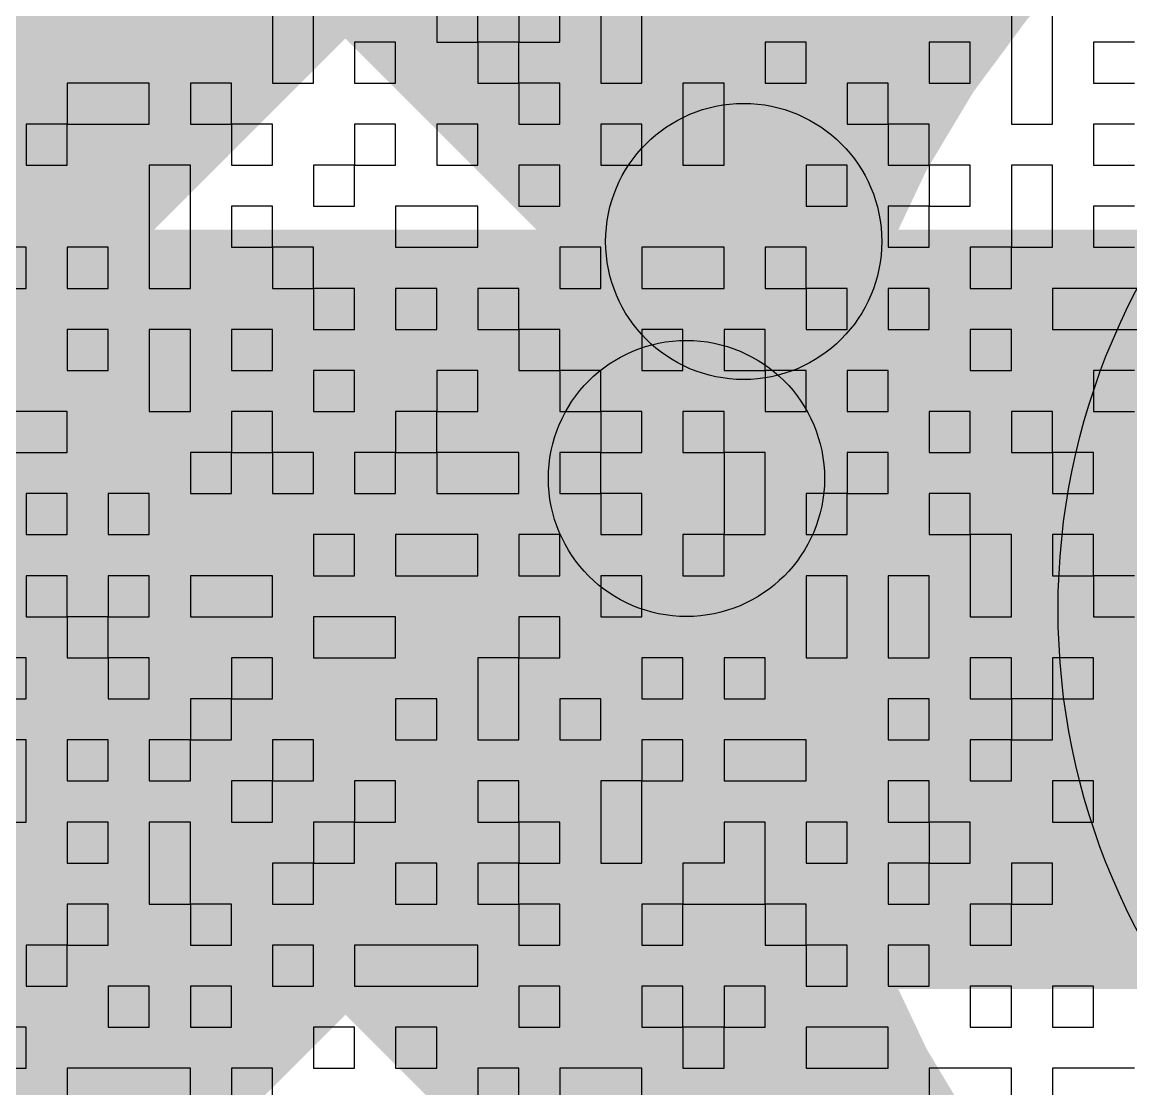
# Model space of a CAD drawing. Header units: millimetres. Extents: x -0.24 to 2.5, y 0 to 2.55.
# Drawn here: x 1.00099 to 1.03311, y 0.38311 to 0.41401 of the extents above; entities that cross this region are included whole.
import ezdxf

# ---------------------------------------------------------------- set-up
doc = ezdxf.new("R2010")
doc.units = ezdxf.units.MM
doc.header["$MEASUREMENT"] = 0
for name, color, linetype in [('BottomLayer', 5, 'Continuous'), ('TopLayer', 1, 'Continuous'), ('TopOverlay', 2, 'Continuous')]:
    doc.layers.add(name, color=color, linetype=linetype)

msp = doc.modelspace()

# ---------------------------------------------------------------- hatches: boundary and pattern name
at = {"layer": 'BottomLayer'}
for points in [[(0.829172, 0.594723), (0.834828, 0.60038), (1.024719, 0.410489), (1.019062, 0.404832)], [(0.829172, 0.566439), (0.834828, 0.572095), (1.159828, 0.247095), (1.154172, 0.241439)], [(0.834828, 0.238018), (0.829172, 0.243675), (1.132325, 0.546828), (1.137982, 0.541172)], [(0.834828, 0.209733), (0.829172, 0.21539), (1.017405, 0.403624), (1.023062, 0.397967)]]:
    msp.add_hatch(color=5, dxfattribs=at).paths.add_polyline_path(points)
h = msp.add_hatch(color=5, dxfattribs=at)
edge = h.paths.add_edge_path()
edge.add_arc((1.051, 0.397), 0.02, 0, 360)
h = msp.add_hatch(color=5, dxfattribs=at)
edge = h.paths.add_edge_path()
edge.add_arc((1.021891, 0.407661), 0.004, 0, 360)
h = msp.add_hatch(color=5, dxfattribs=at)
edge = h.paths.add_edge_path()
edge.add_arc((1.020233, 0.400795), 0.004, 0, 360)
at = {"layer": 'TopLayer'}
msp.add_hatch(color=1, dxfattribs=at).paths.add_polyline_path([(0.952, 0.386), (0.952, 0.408), (1.051, 0.408), (1.051, 0.386)])

# ---------------------------------------------------------------- linework, layer by layer
at = {"layer": 'BottomLayer', "const_width": 0.008}
msp.add_lwpolyline([(1.051, 0.366, -1), (1.051, 0.428)], format="xyb", dxfattribs=at)
at = {"layer": 'BottomLayer'}
for centre, radius in [((1.051, 0.397), 0.02), ((1.021891, 0.407661), 0.004), ((1.020233, 0.400795), 0.004)]:
    msp.add_circle(centre, radius, dxfattribs=at)
at = {"layer": 'TopOverlay'}
for p, q in [((1.008239, 0.414628), (1.008239, 0.413438)), ((1.009429, 0.413438), (1.009429, 0.414628)), ((1.012996, 0.414628), (1.012996, 0.413438)), ((1.014186, 0.413438), (1.014186, 0.414628)), ((1.015375, 0.414628), (1.015375, 0.413438)), ((1.016564, 0.413438), (1.016564, 0.414628)), ((1.017753, 0.414628), (1.017753, 0.413438)), ((1.018943, 0.413438), (1.018943, 0.414628)), ((1.029646, 0.414628), (1.029646, 0.413438)), ((1.030835, 0.413438), (1.030835, 0.414628)), ((1.008239, 0.413438), (1.008239, 0.412249)), ((1.009429, 0.412249), (1.009429, 0.413438)), ((1.011807, 0.413438), (1.010618, 0.413438)), ((1.010618, 0.413438), (1.010618, 0.412249)), ((1.011807, 0.412249), (1.011807, 0.413438)), ((1.012996, 0.413438), (1.014186, 0.413438)), ((1.014186, 0.413438), (1.014186, 0.412249)), ((1.015375, 0.413438), (1.014186, 0.413438)), ((1.015375, 0.413438), (1.016564, 0.413438)), ((1.015375, 0.412249), (1.015375, 0.413438)), ((1.017753, 0.413438), (1.017753, 0.412249)), ((1.018943, 0.412249), (1.018943, 0.413438)), ((1.0237, 0.413438), (1.02251, 0.413438)), ((1.02251, 0.413438), (1.02251, 0.412249)), ((1.0237, 0.412249), (1.0237, 0.413438)), ((1.028457, 0.413438), (1.027267, 0.413438)), ((1.027267, 0.413438), (1.027267, 0.412249)), ((1.028457, 0.412249), (1.028457, 0.413438)), ((1.029646, 0.413438), (1.029646, 0.412249)), ((1.030835, 0.412249), (1.030835, 0.413438)), ((1.033214, 0.413438), (1.032024, 0.413438)), ((1.032024, 0.413438), (1.032024, 0.412249)), ((1.004671, 0.412249), (1.002293, 0.412249)), ((1.002293, 0.412249), (1.002293, 0.41106)), ((1.004671, 0.41106), (1.004671, 0.412249)), ((1.00705, 0.412249), (1.005861, 0.412249)), ((1.005861, 0.412249), (1.005861, 0.41106)), ((1.00705, 0.41106), (1.00705, 0.412249)), ((1.008239, 0.412249), (1.009429, 0.412249)), ((1.010618, 0.412249), (1.011807, 0.412249)), ((1.014186, 0.412249), (1.015375, 0.412249)), ((1.015375, 0.412249), (1.015375, 0.41106)), ((1.016564, 0.412249), (1.015375, 0.412249)), ((1.016564, 0.41106), (1.016564, 0.412249)), ((1.017753, 0.412249), (1.018943, 0.412249)), ((1.021321, 0.412249), (1.020132, 0.412249)), ((1.020132, 0.412249), (1.020132, 0.41106)), ((1.021321, 0.41106), (1.021321, 0.412249)), ((1.02251, 0.412249), (1.0237, 0.412249)), ((1.026078, 0.412249), (1.024889, 0.412249)), ((1.024889, 0.412249), (1.024889, 0.41106)), ((1.026078, 0.41106), (1.026078, 0.412249)), ((1.027267, 0.412249), (1.028457, 0.412249)), ((1.029646, 0.412249), (1.029646, 0.41106)), ((1.030835, 0.41106), (1.030835, 0.412249)), ((1.032024, 0.412249), (1.033214, 0.412249)), ((1.002293, 0.41106), (1.001104, 0.41106)), ((1.001104, 0.41106), (1.001104, 0.409871)), ((1.002293, 0.41106), (1.004671, 0.41106)), ((1.002293, 0.409871), (1.002293, 0.41106)), ((1.005861, 0.41106), (1.00705, 0.41106)), ((1.00705, 0.41106), (1.00705, 0.409871)), ((1.008239, 0.41106), (1.00705, 0.41106)), ((1.008239, 0.409871), (1.008239, 0.41106)), ((1.011807, 0.41106), (1.010618, 0.41106)), ((1.010618, 0.41106), (1.010618, 0.409871)), ((1.011807, 0.409871), (1.011807, 0.41106)), ((1.014186, 0.41106), (1.012996, 0.41106)), ((1.012996, 0.41106), (1.012996, 0.409871)), ((1.014186, 0.409871), (1.014186, 0.41106)), ((1.015375, 0.41106), (1.016564, 0.41106)), ((1.018943, 0.41106), (1.017753, 0.41106)), ((1.017753, 0.41106), (1.017753, 0.409871)), ((1.018943, 0.409871), (1.018943, 0.41106)), ((1.020132, 0.41106), (1.020132, 0.409871)), ((1.021321, 0.409871), (1.021321, 0.41106)), ((1.024889, 0.41106), (1.026078, 0.41106)), ((1.026078, 0.41106), (1.026078, 0.409871)), ((1.027267, 0.41106), (1.026078, 0.41106)), ((1.027267, 0.409871), (1.027267, 0.41106)), ((1.029646, 0.41106), (1.030835, 0.41106)), ((1.033214, 0.41106), (1.032024, 0.41106)), ((1.032024, 0.41106), (1.032024, 0.409871)), ((1.001104, 0.409871), (1.002293, 0.409871)), ((1.005861, 0.409871), (1.004671, 0.409871)), ((1.004671, 0.409871), (1.004671, 0.408681)), ((1.005861, 0.408681), (1.005861, 0.409871)), ((1.00705, 0.409871), (1.008239, 0.409871)), ((1.010618, 0.409871), (1.009429, 0.409871)), ((1.009429, 0.409871), (1.009429, 0.408681)), ((1.010618, 0.409871), (1.011807, 0.409871)), ((1.010618, 0.408681), (1.010618, 0.409871)), ((1.012996, 0.409871), (1.014186, 0.409871)), ((1.016564, 0.409871), (1.015375, 0.409871)), ((1.015375, 0.409871), (1.015375, 0.408681)), ((1.016564, 0.408681), (1.016564, 0.409871)), ((1.017753, 0.409871), (1.018943, 0.409871)), ((1.020132, 0.409871), (1.021321, 0.409871)), ((1.024889, 0.409871), (1.0237, 0.409871)), ((1.0237, 0.409871), (1.0237, 0.408681)), ((1.024889, 0.408681), (1.024889, 0.409871)), ((1.026078, 0.409871), (1.027267, 0.409871)), ((1.027267, 0.409871), (1.027267, 0.408681)), ((1.028457, 0.409871), (1.027267, 0.409871)), ((1.028457, 0.408681), (1.028457, 0.409871)), ((1.030835, 0.409871), (1.029646, 0.409871)), ((1.029646, 0.409871), (1.029646, 0.408681)), ((1.030835, 0.408681), (1.030835, 0.409871)), ((1.032024, 0.409871), (1.033214, 0.409871)), ((1.004671, 0.408681), (1.004671, 0.407492)), ((1.005861, 0.407492), (1.005861, 0.408681)), ((1.008239, 0.408681), (1.00705, 0.408681)), ((1.00705, 0.408681), (1.00705, 0.407492)), ((1.008239, 0.407492), (1.008239, 0.408681)), ((1.009429, 0.408681), (1.010618, 0.408681)), ((1.014186, 0.408681), (1.011807, 0.408681)), ((1.011807, 0.408681), (1.011807, 0.407492)), ((1.014186, 0.407492), (1.014186, 0.408681)), ((1.015375, 0.408681), (1.016564, 0.408681)), ((1.0237, 0.408681), (1.024889, 0.408681)), ((1.027267, 0.408681), (1.026078, 0.408681)), ((1.026078, 0.408681), (1.026078, 0.407492)), ((1.027267, 0.408681), (1.028457, 0.408681)), ((1.027267, 0.407492), (1.027267, 0.408681)), ((1.029646, 0.408681), (1.029646, 0.407492)), ((1.030835, 0.407492), (1.030835, 0.408681)), ((1.033214, 0.408681), (1.032024, 0.408681)), ((1.032024, 0.408681), (1.032024, 0.407492)), ((1.001104, 0.407492), (0.999915, 0.407492)), ((1.001104, 0.406303), (1.001104, 0.407492)), ((1.003482, 0.407492), (1.002293, 0.407492)), ((1.002293, 0.407492), (1.002293, 0.406303)), ((1.003482, 0.406303), (1.003482, 0.407492)), ((1.004671, 0.407492), (1.004671, 0.406303)), ((1.005861, 0.406303), (1.005861, 0.407492)), ((1.00705, 0.407492), (1.008239, 0.407492)), ((1.008239, 0.407492), (1.008239, 0.406303)), ((1.009429, 0.407492), (1.008239, 0.407492)), ((1.009429, 0.406303), (1.009429, 0.407492)), ((1.011807, 0.407492), (1.014186, 0.407492)), ((1.017753, 0.407492), (1.016564, 0.407492)), ((1.016564, 0.407492), (1.016564, 0.406303)), ((1.017753, 0.406303), (1.017753, 0.407492)), ((1.021321, 0.407492), (1.018943, 0.407492)), ((1.018943, 0.407492), (1.018943, 0.406303)), ((1.021321, 0.406303), (1.021321, 0.407492)), ((1.0237, 0.407492), (1.02251, 0.407492)), ((1.02251, 0.407492), (1.02251, 0.406303)), ((1.0237, 0.406303), (1.0237, 0.407492)), ((1.026078, 0.407492), (1.027267, 0.407492)), ((1.029646, 0.407492), (1.028457, 0.407492)), ((1.028457, 0.407492), (1.028457, 0.406303)), ((1.029646, 0.407492), (1.030835, 0.407492)), ((1.029646, 0.406303), (1.029646, 0.407492)), ((1.032024, 0.407492), (1.033214, 0.407492)), ((0.999915, 0.406303), (1.001104, 0.406303)), ((1.002293, 0.406303), (1.003482, 0.406303)), ((1.004671, 0.406303), (1.005861, 0.406303)), ((1.008239, 0.406303), (1.009429, 0.406303)), ((1.009429, 0.406303), (1.009429, 0.405114)), ((1.010618, 0.406303), (1.009429, 0.406303)), ((1.010618, 0.405114), (1.010618, 0.406303)), ((1.012996, 0.406303), (1.011807, 0.406303)), ((1.011807, 0.406303), (1.011807, 0.405114)), ((1.012996, 0.405114), (1.012996, 0.406303)), ((1.015375, 0.406303), (1.014186, 0.406303)), ((1.014186, 0.406303), (1.014186, 0.405114)), ((1.015375, 0.405114), (1.015375, 0.406303)), ((1.016564, 0.406303), (1.017753, 0.406303)), ((1.018943, 0.406303), (1.021321, 0.406303)), ((1.02251, 0.406303), (1.0237, 0.406303)), ((1.0237, 0.406303), (1.0237, 0.405114)), ((1.024889, 0.406303), (1.0237, 0.406303)), ((1.024889, 0.405114), (1.024889, 0.406303)), ((1.027267, 0.406303), (1.026078, 0.406303)), ((1.026078, 0.406303), (1.026078, 0.405114)), ((1.027267, 0.405114), (1.027267, 0.406303)), ((1.028457, 0.406303), (1.029646, 0.406303)), ((1.034403, 0.406303), (1.030835, 0.406303)), ((1.030835, 0.406303), (1.030835, 0.405114)), ((1.003482, 0.405114), (1.002293, 0.405114)), ((1.002293, 0.405114), (1.002293, 0.403924)), ((1.003482, 0.403924), (1.003482, 0.405114)), ((1.005861, 0.405114), (1.004671, 0.405114)), ((1.004671, 0.405114), (1.004671, 0.403924)), ((1.005861, 0.403924), (1.005861, 0.405114)), ((1.008239, 0.405114), (1.00705, 0.405114)), ((1.00705, 0.405114), (1.00705, 0.403924)), ((1.008239, 0.403924), (1.008239, 0.405114)), ((1.009429, 0.405114), (1.010618, 0.405114)), ((1.011807, 0.405114), (1.012996, 0.405114)), ((1.014186, 0.405114), (1.015375, 0.405114)), ((1.015375, 0.405114), (1.015375, 0.403924)), ((1.016564, 0.405114), (1.015375, 0.405114)), ((1.016564, 0.403924), (1.016564, 0.405114)), ((1.020132, 0.405114), (1.018943, 0.405114)), ((1.018943, 0.405114), (1.018943, 0.403924)), ((1.020132, 0.403924), (1.020132, 0.405114)), ((1.02251, 0.405114), (1.021321, 0.405114)), ((1.021321, 0.405114), (1.021321, 0.403924)), ((1.02251, 0.403924), (1.02251, 0.405114)), ((1.0237, 0.405114), (1.024889, 0.405114)), ((1.026078, 0.405114), (1.027267, 0.405114)), ((1.029646, 0.405114), (1.028457, 0.405114)), ((1.028457, 0.405114), (1.028457, 0.403924)), ((1.029646, 0.403924), (1.029646, 0.405114)), ((1.030835, 0.405114), (1.034403, 0.405114)), ((1.002293, 0.403924), (1.003482, 0.403924)), ((1.004671, 0.403924), (1.004671, 0.402735)), ((1.005861, 0.402735), (1.005861, 0.403924)), ((1.00705, 0.403924), (1.008239, 0.403924)), ((1.010618, 0.403924), (1.009429, 0.403924)), ((1.009429, 0.403924), (1.009429, 0.402735)), ((1.010618, 0.402735), (1.010618, 0.403924)), ((1.014186, 0.403924), (1.012996, 0.403924)), ((1.012996, 0.403924), (1.012996, 0.402735)), ((1.014186, 0.402735), (1.014186, 0.403924)), ((1.015375, 0.403924), (1.016564, 0.403924)), ((1.016564, 0.403924), (1.016564, 0.402735)), ((1.017753, 0.403924), (1.016564, 0.403924)), ((1.017753, 0.402735), (1.017753, 0.403924)), ((1.018943, 0.403924), (1.020132, 0.403924)), ((1.021321, 0.403924), (1.02251, 0.403924)), ((1.02251, 0.403924), (1.02251, 0.402735)), ((1.0237, 0.403924), (1.02251, 0.403924)), ((1.0237, 0.402735), (1.0237, 0.403924)), ((1.026078, 0.403924), (1.024889, 0.403924)), ((1.024889, 0.403924), (1.024889, 0.402735)), ((1.026078, 0.402735), (1.026078, 0.403924)), ((1.028457, 0.403924), (1.029646, 0.403924)), ((1.033214, 0.403924), (1.032024, 0.403924)), ((1.032024, 0.403924), (1.032024, 0.402735)), ((1.002293, 0.402735), (0.999915, 0.402735)), ((1.002293, 0.401546), (1.002293, 0.402735)), ((1.004671, 0.402735), (1.005861, 0.402735)), ((1.008239, 0.402735), (1.00705, 0.402735)), ((1.00705, 0.402735), (1.00705, 0.401546)), ((1.008239, 0.401546), (1.008239, 0.402735)), ((1.009429, 0.402735), (1.010618, 0.402735)), ((1.012996, 0.402735), (1.011807, 0.402735)), ((1.011807, 0.402735), (1.011807, 0.401546)), ((1.012996, 0.402735), (1.014186, 0.402735)), ((1.012996, 0.401546), (1.012996, 0.402735)), ((1.016564, 0.402735), (1.017753, 0.402735)), ((1.017753, 0.402735), (1.017753, 0.401546)), ((1.018943, 0.402735), (1.017753, 0.402735)), ((1.018943, 0.401546), (1.018943, 0.402735)), ((1.021321, 0.402735), (1.020132, 0.402735)), ((1.020132, 0.402735), (1.020132, 0.401546)), ((1.021321, 0.401546), (1.021321, 0.402735)), ((1.02251, 0.402735), (1.0237, 0.402735)), ((1.024889, 0.402735), (1.026078, 0.402735)), ((1.028457, 0.402735), (1.027267, 0.402735)), ((1.027267, 0.402735), (1.027267, 0.401546)), ((1.028457, 0.401546), (1.028457, 0.402735)), ((1.030835, 0.402735), (1.029646, 0.402735)), ((1.029646, 0.402735), (1.029646, 0.401546)), ((1.030835, 0.401546), (1.030835, 0.402735)), ((1.032024, 0.402735), (1.033214, 0.402735)), ((0.999915, 0.401546), (1.002293, 0.401546)), ((1.00705, 0.401546), (1.005861, 0.401546)), ((1.005861, 0.401546), (1.005861, 0.400357)), ((1.00705, 0.401546), (1.008239, 0.401546)), ((1.00705, 0.400357), (1.00705, 0.401546)), ((1.008239, 0.401546), (1.008239, 0.400357)), ((1.009429, 0.401546), (1.008239, 0.401546)), ((1.009429, 0.400357), (1.009429, 0.401546)), ((1.011807, 0.401546), (1.010618, 0.401546)), ((1.010618, 0.401546), (1.010618, 0.400357)), ((1.011807, 0.401546), (1.012996, 0.401546)), ((1.011807, 0.400357), (1.011807, 0.401546)), ((1.012996, 0.401546), (1.012996, 0.400357)), ((1.015375, 0.401546), (1.012996, 0.401546)), ((1.015375, 0.400357), (1.015375, 0.401546)), ((1.017753, 0.401546), (1.016564, 0.401546)), ((1.016564, 0.401546), (1.016564, 0.400357)), ((1.017753, 0.401546), (1.018943, 0.401546)), ((1.017753, 0.400357), (1.017753, 0.401546)), ((1.020132, 0.401546), (1.021321, 0.401546)), ((1.021321, 0.401546), (1.021321, 0.400357)), ((1.02251, 0.401546), (1.021321, 0.401546)), ((1.02251, 0.400357), (1.02251, 0.401546)), ((1.026078, 0.401546), (1.024889, 0.401546)), ((1.024889, 0.401546), (1.024889, 0.400357)), ((1.026078, 0.400357), (1.026078, 0.401546)), ((1.027267, 0.401546), (1.028457, 0.401546)), ((1.029646, 0.401546), (1.030835, 0.401546)), ((1.030835, 0.401546), (1.030835, 0.400357)), ((1.032024, 0.401546), (1.030835, 0.401546)), ((1.032024, 0.400357), (1.032024, 0.401546)), ((1.002293, 0.400357), (1.001104, 0.400357)), ((1.001104, 0.400357), (1.001104, 0.399167)), ((1.002293, 0.399167), (1.002293, 0.400357)), ((1.004671, 0.400357), (1.003482, 0.400357)), ((1.003482, 0.400357), (1.003482, 0.399167)), ((1.004671, 0.399167), (1.004671, 0.400357)), ((1.005861, 0.400357), (1.00705, 0.400357)), ((1.008239, 0.400357), (1.009429, 0.400357)), ((1.010618, 0.400357), (1.011807, 0.400357)), ((1.012996, 0.400357), (1.015375, 0.400357)), ((1.016564, 0.400357), (1.017753, 0.400357)), ((1.017753, 0.400357), (1.017753, 0.399167)), ((1.018943, 0.400357), (1.017753, 0.400357)), ((1.018943, 0.399167), (1.018943, 0.400357)), ((1.021321, 0.400357), (1.021321, 0.399167)), ((1.02251, 0.399167), (1.02251, 0.400357)), ((1.024889, 0.400357), (1.0237, 0.400357)), ((1.0237, 0.400357), (1.0237, 0.399167)), ((1.024889, 0.400357), (1.026078, 0.400357)), ((1.024889, 0.399167), (1.024889, 0.400357)), ((1.028457, 0.400357), (1.027267, 0.400357)), ((1.027267, 0.400357), (1.027267, 0.399167)), ((1.028457, 0.399167), (1.028457, 0.400357)), ((1.030835, 0.400357), (1.032024, 0.400357)), ((1.001104, 0.399167), (1.002293, 0.399167)), ((1.003482, 0.399167), (1.004671, 0.399167)), ((1.010618, 0.399167), (1.009429, 0.399167)), ((1.009429, 0.399167), (1.009429, 0.397978)), ((1.010618, 0.397978), (1.010618, 0.399167)), ((1.014186, 0.399167), (1.011807, 0.399167)), ((1.011807, 0.399167), (1.011807, 0.397978)), ((1.014186, 0.397978), (1.014186, 0.399167)), ((1.016564, 0.399167), (1.015375, 0.399167)), ((1.015375, 0.399167), (1.015375, 0.397978)), ((1.016564, 0.397978), (1.016564, 0.399167)), ((1.017753, 0.399167), (1.018943, 0.399167)), ((1.021321, 0.399167), (1.020132, 0.399167)), ((1.020132, 0.399167), (1.020132, 0.397978)), ((1.021321, 0.399167), (1.02251, 0.399167)), ((1.021321, 0.397978), (1.021321, 0.399167)), ((1.0237, 0.399167), (1.024889, 0.399167)), ((1.027267, 0.399167), (1.028457, 0.399167)), ((1.028457, 0.399167), (1.028457, 0.397978)), ((1.029646, 0.399167), (1.028457, 0.399167)), ((1.029646, 0.397978), (1.029646, 0.399167)), ((1.032024, 0.399167), (1.030835, 0.399167)), ((1.030835, 0.399167), (1.030835, 0.397978)), ((1.032024, 0.397978), (1.032024, 0.399167)), ((1.002293, 0.397978), (1.001104, 0.397978)), ((1.001104, 0.397978), (1.001104, 0.396789)), ((1.002293, 0.396789), (1.002293, 0.397978)), ((1.004671, 0.397978), (1.003482, 0.397978)), ((1.003482, 0.397978), (1.003482, 0.396789)), ((1.004671, 0.396789), (1.004671, 0.397978)), ((1.008239, 0.397978), (1.005861, 0.397978)), ((1.005861, 0.397978), (1.005861, 0.396789)), ((1.008239, 0.396789), (1.008239, 0.397978)), ((1.009429, 0.397978), (1.010618, 0.397978)), ((1.011807, 0.397978), (1.014186, 0.397978)), ((1.015375, 0.397978), (1.016564, 0.397978)), ((1.018943, 0.397978), (1.017753, 0.397978)), ((1.017753, 0.397978), (1.017753, 0.396789)), ((1.018943, 0.396789), (1.018943, 0.397978)), ((1.020132, 0.397978), (1.021321, 0.397978)), ((1.024889, 0.397978), (1.0237, 0.397978)), ((1.0237, 0.397978), (1.0237, 0.396789)), ((1.024889, 0.396789), (1.024889, 0.397978)), ((1.027267, 0.397978), (1.026078, 0.397978)), ((1.026078, 0.397978), (1.026078, 0.396789)), ((1.027267, 0.396789), (1.027267, 0.397978)), ((1.028457, 0.397978), (1.028457, 0.396789)), ((1.029646, 0.396789), (1.029646, 0.397978)), ((1.030835, 0.397978), (1.032024, 0.397978)), ((1.032024, 0.397978), (1.032024, 0.396789)), ((1.033214, 0.397978), (1.032024, 0.397978)), ((1.001104, 0.396789), (1.002293, 0.396789)), ((1.002293, 0.396789), (1.002293, 0.395599)), ((1.003482, 0.396789), (1.002293, 0.396789)), ((1.003482, 0.396789), (1.004671, 0.396789)), ((1.003482, 0.395599), (1.003482, 0.396789)), ((1.005861, 0.396789), (1.008239, 0.396789)), ((1.011807, 0.396789), (1.009429, 0.396789)), ((1.009429, 0.396789), (1.009429, 0.395599)), ((1.011807, 0.395599), (1.011807, 0.396789)), ((1.016564, 0.396789), (1.015375, 0.396789)), ((1.015375, 0.396789), (1.015375, 0.395599)), ((1.016564, 0.395599), (1.016564, 0.396789)), ((1.017753, 0.396789), (1.018943, 0.396789)), ((1.0237, 0.396789), (1.0237, 0.395599)), ((1.024889, 0.395599), (1.024889, 0.396789)), ((1.026078, 0.396789), (1.026078, 0.395599)), ((1.027267, 0.395599), (1.027267, 0.396789)), ((1.028457, 0.396789), (1.029646, 0.396789)), ((1.032024, 0.396789), (1.033214, 0.396789)), ((1.001104, 0.395599), (0.999915, 0.395599)), ((1.001104, 0.39441), (1.001104, 0.395599)), ((1.002293, 0.395599), (1.003482, 0.395599)), ((1.003482, 0.395599), (1.003482, 0.39441)), ((1.004671, 0.395599), (1.003482, 0.395599)), ((1.004671, 0.39441), (1.004671, 0.395599)), ((1.008239, 0.395599), (1.00705, 0.395599)), ((1.00705, 0.395599), (1.00705, 0.39441)), ((1.008239, 0.39441), (1.008239, 0.395599)), ((1.009429, 0.395599), (1.011807, 0.395599)), ((1.015375, 0.395599), (1.014186, 0.395599)), ((1.014186, 0.395599), (1.014186, 0.39441)), ((1.015375, 0.395599), (1.016564, 0.395599)), ((1.015375, 0.39441), (1.015375, 0.395599)), ((1.020132, 0.395599), (1.018943, 0.395599)), ((1.018943, 0.395599), (1.018943, 0.39441)), ((1.020132, 0.39441), (1.020132, 0.395599)), ((1.02251, 0.395599), (1.021321, 0.395599)), ((1.021321, 0.395599), (1.021321, 0.39441)), ((1.02251, 0.39441), (1.02251, 0.395599)), ((1.0237, 0.395599), (1.024889, 0.395599)), ((1.026078, 0.395599), (1.027267, 0.395599)), ((1.029646, 0.395599), (1.028457, 0.395599)), ((1.028457, 0.395599), (1.028457, 0.39441)), ((1.029646, 0.39441), (1.029646, 0.395599)), ((1.032024, 0.395599), (1.030835, 0.395599)), ((1.030835, 0.395599), (1.030835, 0.39441)), ((1.032024, 0.39441), (1.032024, 0.395599)), ((0.999915, 0.39441), (1.001104, 0.39441)), ((1.003482, 0.39441), (1.004671, 0.39441)), ((1.00705, 0.39441), (1.005861, 0.39441)), ((1.005861, 0.39441), (1.005861, 0.393221)), ((1.00705, 0.39441), (1.008239, 0.39441)), ((1.00705, 0.393221), (1.00705, 0.39441)), ((1.012996, 0.39441), (1.011807, 0.39441)), ((1.011807, 0.39441), (1.011807, 0.393221)), ((1.012996, 0.393221), (1.012996, 0.39441)), ((1.014186, 0.39441), (1.014186, 0.393221)), ((1.015375, 0.393221), (1.015375, 0.39441)), ((1.017753, 0.39441), (1.016564, 0.39441)), ((1.016564, 0.39441), (1.016564, 0.393221)), ((1.017753, 0.393221), (1.017753, 0.39441)), ((1.018943, 0.39441), (1.020132, 0.39441)), ((1.021321, 0.39441), (1.02251, 0.39441)), ((1.027267, 0.39441), (1.026078, 0.39441)), ((1.026078, 0.39441), (1.026078, 0.393221)), ((1.027267, 0.393221), (1.027267, 0.39441)), ((1.028457, 0.39441), (1.029646, 0.39441)), ((1.029646, 0.39441), (1.029646, 0.393221)), ((1.030835, 0.39441), (1.029646, 0.39441)), ((1.030835, 0.39441), (1.032024, 0.39441)), ((1.030835, 0.393221), (1.030835, 0.39441)), ((1.001104, 0.393221), (0.999915, 0.393221)), ((1.001104, 0.392032), (1.001104, 0.393221)), ((1.003482, 0.393221), (1.002293, 0.393221)), ((1.002293, 0.393221), (1.002293, 0.392032)), ((1.003482, 0.392032), (1.003482, 0.393221)), ((1.005861, 0.393221), (1.004671, 0.393221)), ((1.004671, 0.393221), (1.004671, 0.392032)), ((1.005861, 0.393221), (1.00705, 0.393221)), ((1.005861, 0.392032), (1.005861, 0.393221)), ((1.009429, 0.393221), (1.008239, 0.393221)), ((1.008239, 0.393221), (1.008239, 0.392032)), ((1.009429, 0.392032), (1.009429, 0.393221)), ((1.011807, 0.393221), (1.012996, 0.393221)), ((1.014186, 0.393221), (1.015375, 0.393221)), ((1.016564, 0.393221), (1.017753, 0.393221)), ((1.020132, 0.393221), (1.018943, 0.393221)), ((1.018943, 0.393221), (1.018943, 0.392032)), ((1.020132, 0.392032), (1.020132, 0.393221)), ((1.0237, 0.393221), (1.021321, 0.393221)), ((1.021321, 0.393221), (1.021321, 0.392032)), ((1.0237, 0.392032), (1.0237, 0.393221)), ((1.026078, 0.393221), (1.027267, 0.393221)), ((1.029646, 0.393221), (1.028457, 0.393221)), ((1.028457, 0.393221), (1.028457, 0.392032)), ((1.029646, 0.393221), (1.030835, 0.393221)), ((1.029646, 0.392032), (1.029646, 0.393221)), ((1.001104, 0.390842), (1.001104, 0.392032)), ((1.002293, 0.392032), (1.003482, 0.392032)), ((1.004671, 0.392032), (1.005861, 0.392032)), ((1.008239, 0.392032), (1.00705, 0.392032)), ((1.00705, 0.392032), (1.00705, 0.390842)), ((1.008239, 0.392032), (1.009429, 0.392032)), ((1.008239, 0.390842), (1.008239, 0.392032)), ((1.011807, 0.392032), (1.010618, 0.392032)), ((1.010618, 0.392032), (1.010618, 0.390842)), ((1.011807, 0.390842), (1.011807, 0.392032)), ((1.015375, 0.392032), (1.014186, 0.392032)), ((1.014186, 0.392032), (1.014186, 0.390842)), ((1.015375, 0.390842), (1.015375, 0.392032)), ((1.018943, 0.392032), (1.017753, 0.392032)), ((1.017753, 0.392032), (1.017753, 0.390842)), ((1.018943, 0.392032), (1.020132, 0.392032)), ((1.018943, 0.390842), (1.018943, 0.392032)), ((1.021321, 0.392032), (1.0237, 0.392032)), ((1.027267, 0.392032), (1.026078, 0.392032)), ((1.026078, 0.392032), (1.026078, 0.390842)), ((1.027267, 0.390842), (1.027267, 0.392032)), ((1.028457, 0.392032), (1.029646, 0.392032)), ((1.032024, 0.392032), (1.030835, 0.392032)), ((1.030835, 0.392032), (1.030835, 0.390842)), ((1.032024, 0.390842), (1.032024, 0.392032)), ((0.999915, 0.390842), (1.001104, 0.390842)), ((1.003482, 0.390842), (1.002293, 0.390842)), ((1.002293, 0.390842), (1.002293, 0.389653)), ((1.003482, 0.389653), (1.003482, 0.390842)), ((1.005861, 0.390842), (1.004671, 0.390842)), ((1.004671, 0.390842), (1.004671, 0.389653)), ((1.005861, 0.389653), (1.005861, 0.390842)), ((1.00705, 0.390842), (1.008239, 0.390842)), ((1.010618, 0.390842), (1.009429, 0.390842)), ((1.009429, 0.390842), (1.009429, 0.389653)), ((1.010618, 0.390842), (1.011807, 0.390842)), ((1.010618, 0.389653), (1.010618, 0.390842)), ((1.014186, 0.390842), (1.015375, 0.390842)), ((1.015375, 0.390842), (1.015375, 0.389653)), ((1.016564, 0.390842), (1.015375, 0.390842)), ((1.016564, 0.389653), (1.016564, 0.390842)), ((1.017753, 0.390842), (1.017753, 0.389653)), ((1.018943, 0.389653), (1.018943, 0.390842)), ((1.02251, 0.390842), (1.021321, 0.390842)), ((1.021321, 0.390842), (1.021321, 0.389653)), ((1.02251, 0.389653), (1.02251, 0.390842)), ((1.024889, 0.390842), (1.0237, 0.390842)), ((1.0237, 0.390842), (1.0237, 0.389653)), ((1.024889, 0.389653), (1.024889, 0.390842)), ((1.026078, 0.390842), (1.027267, 0.390842)), ((1.027267, 0.390842), (1.027267, 0.389653)), ((1.028457, 0.390842), (1.027267, 0.390842)), ((1.028457, 0.389653), (1.028457, 0.390842)), ((1.030835, 0.390842), (1.032024, 0.390842)), ((1.002293, 0.389653), (1.003482, 0.389653)), ((1.004671, 0.389653), (1.004671, 0.388464)), ((1.005861, 0.388464), (1.005861, 0.389653)), ((1.009429, 0.389653), (1.008239, 0.389653)), ((1.008239, 0.389653), (1.008239, 0.388464)), ((1.009429, 0.389653), (1.010618, 0.389653)), ((1.009429, 0.388464), (1.009429, 0.389653)), ((1.012996, 0.389653), (1.011807, 0.389653)), ((1.011807, 0.389653), (1.011807, 0.388464)), ((1.012996, 0.388464), (1.012996, 0.389653)), ((1.015375, 0.389653), (1.014186, 0.389653)), ((1.014186, 0.389653), (1.014186, 0.388464)), ((1.015375, 0.389653), (1.016564, 0.389653)), ((1.015375, 0.388464), (1.015375, 0.389653)), ((1.017753, 0.389653), (1.018943, 0.389653)), ((1.021321, 0.389653), (1.020132, 0.389653)), ((1.020132, 0.389653), (1.020132, 0.388464)), ((1.02251, 0.388464), (1.02251, 0.389653)), ((1.0237, 0.389653), (1.024889, 0.389653)), ((1.027267, 0.389653), (1.026078, 0.389653)), ((1.026078, 0.389653), (1.026078, 0.388464)), ((1.027267, 0.389653), (1.028457, 0.389653)), ((1.027267, 0.388464), (1.027267, 0.389653)), ((1.030835, 0.389653), (1.029646, 0.389653)), ((1.029646, 0.389653), (1.029646, 0.388464)), ((1.030835, 0.388464), (1.030835, 0.389653)), ((1.003482, 0.388464), (1.002293, 0.388464)), ((1.002293, 0.388464), (1.002293, 0.387275)), ((1.003482, 0.387275), (1.003482, 0.388464)), ((1.004671, 0.388464), (1.005861, 0.388464)), ((1.005861, 0.388464), (1.005861, 0.387275)), ((1.00705, 0.388464), (1.005861, 0.388464)), ((1.00705, 0.387275), (1.00705, 0.388464)), ((1.008239, 0.388464), (1.009429, 0.388464)), ((1.011807, 0.388464), (1.012996, 0.388464)), ((1.014186, 0.388464), (1.015375, 0.388464)), ((1.015375, 0.388464), (1.015375, 0.387275)), ((1.016564, 0.388464), (1.015375, 0.388464)), ((1.016564, 0.387275), (1.016564, 0.388464)), ((1.020132, 0.388464), (1.018943, 0.388464)), ((1.018943, 0.388464), (1.018943, 0.387275)), ((1.020132, 0.387275), (1.020132, 0.388464)), ((1.020132, 0.388464), (1.02251, 0.388464)), ((1.02251, 0.388464), (1.02251, 0.387275)), ((1.0237, 0.388464), (1.02251, 0.388464)), ((1.0237, 0.387275), (1.0237, 0.388464)), ((1.026078, 0.388464), (1.027267, 0.388464)), ((1.029646, 0.388464), (1.028457, 0.388464)), ((1.028457, 0.388464), (1.028457, 0.387275)), ((1.029646, 0.388464), (1.030835, 0.388464)), ((1.029646, 0.387275), (1.029646, 0.388464)), ((1.002293, 0.387275), (1.001104, 0.387275)), ((1.001104, 0.387275), (1.001104, 0.386086)), ((1.002293, 0.387275), (1.003482, 0.387275)), ((1.002293, 0.386086), (1.002293, 0.387275)), ((1.005861, 0.387275), (1.00705, 0.387275)), ((1.009429, 0.387275), (1.008239, 0.387275)), ((1.008239, 0.387275), (1.008239, 0.386086)), ((1.009429, 0.386086), (1.009429, 0.387275)), ((1.014186, 0.387275), (1.010618, 0.387275)), ((1.010618, 0.387275), (1.010618, 0.386086)), ((1.014186, 0.386086), (1.014186, 0.387275)), ((1.015375, 0.387275), (1.016564, 0.387275)), ((1.018943, 0.387275), (1.020132, 0.387275)), ((1.02251, 0.387275), (1.0237, 0.387275)), ((1.0237, 0.387275), (1.0237, 0.386086)), ((1.024889, 0.387275), (1.0237, 0.387275)), ((1.024889, 0.386086), (1.024889, 0.387275)), ((1.027267, 0.387275), (1.026078, 0.387275)), ((1.026078, 0.387275), (1.026078, 0.386086)), ((1.027267, 0.386086), (1.027267, 0.387275)), ((1.028457, 0.387275), (1.029646, 0.387275)), ((1.001104, 0.386086), (1.002293, 0.386086)), ((1.004671, 0.386086), (1.003482, 0.386086)), ((1.003482, 0.386086), (1.003482, 0.384896)), ((1.004671, 0.384896), (1.004671, 0.386086)), ((1.00705, 0.386086), (1.005861, 0.386086)), ((1.005861, 0.386086), (1.005861, 0.384896)), ((1.00705, 0.384896), (1.00705, 0.386086)), ((1.008239, 0.386086), (1.009429, 0.386086)), ((1.010618, 0.386086), (1.014186, 0.386086)), ((1.016564, 0.386086), (1.015375, 0.386086)), ((1.015375, 0.386086), (1.015375, 0.384896)), ((1.016564, 0.384896), (1.016564, 0.386086)), ((1.020132, 0.386086), (1.018943, 0.386086)), ((1.018943, 0.386086), (1.018943, 0.384896)), ((1.020132, 0.384896), (1.020132, 0.386086)), ((1.02251, 0.386086), (1.021321, 0.386086)), ((1.021321, 0.386086), (1.021321, 0.384896)), ((1.02251, 0.384896), (1.02251, 0.386086)), ((1.0237, 0.386086), (1.024889, 0.386086)), ((1.026078, 0.386086), (1.027267, 0.386086)), ((1.029646, 0.386086), (1.028457, 0.386086)), ((1.028457, 0.386086), (1.028457, 0.384896)), ((1.029646, 0.384896), (1.029646, 0.386086)), ((1.032024, 0.386086), (1.030835, 0.386086)), ((1.030835, 0.386086), (1.030835, 0.384896)), ((1.032024, 0.384896), (1.032024, 0.386086)), ((1.001104, 0.384896), (0.999915, 0.384896)), ((1.001104, 0.383707), (1.001104, 0.384896)), ((1.003482, 0.384896), (1.004671, 0.384896)), ((1.005861, 0.384896), (1.00705, 0.384896)), ((1.010618, 0.384896), (1.009429, 0.384896)), ((1.009429, 0.384896), (1.009429, 0.383707)), ((1.010618, 0.383707), (1.010618, 0.384896)), ((1.012996, 0.384896), (1.011807, 0.384896)), ((1.011807, 0.384896), (1.011807, 0.383707)), ((1.012996, 0.383707), (1.012996, 0.384896)), ((1.015375, 0.384896), (1.016564, 0.384896)), ((1.018943, 0.384896), (1.020132, 0.384896)), ((1.020132, 0.384896), (1.020132, 0.383707)), ((1.021321, 0.384896), (1.020132, 0.384896)), ((1.021321, 0.384896), (1.02251, 0.384896)), ((1.021321, 0.383707), (1.021321, 0.384896)), ((1.026078, 0.384896), (1.0237, 0.384896)), ((1.0237, 0.384896), (1.0237, 0.383707)), ((1.026078, 0.383707), (1.026078, 0.384896)), ((1.028457, 0.384896), (1.029646, 0.384896)), ((1.030835, 0.384896), (1.032024, 0.384896)), ((0.999915, 0.383707), (1.001104, 0.383707)), ((1.005861, 0.383707), (1.002293, 0.383707)), ((1.002293, 0.383707), (1.002293, 0.382518)), ((1.005861, 0.382518), (1.005861, 0.383707)), ((1.008239, 0.383707), (1.00705, 0.383707)), ((1.00705, 0.383707), (1.00705, 0.382518)), ((1.008239, 0.382518), (1.008239, 0.383707)), ((1.009429, 0.383707), (1.010618, 0.383707)), ((1.011807, 0.383707), (1.012996, 0.383707)), ((1.015375, 0.383707), (1.014186, 0.383707)), ((1.014186, 0.383707), (1.014186, 0.382518)), ((1.015375, 0.382518), (1.015375, 0.383707)), ((1.018943, 0.383707), (1.016564, 0.383707)), ((1.016564, 0.383707), (1.016564, 0.382518)), ((1.018943, 0.382518), (1.018943, 0.383707)), ((1.020132, 0.383707), (1.021321, 0.383707)), ((1.0237, 0.383707), (1.026078, 0.383707)), ((1.029646, 0.383707), (1.027267, 0.383707)), ((1.027267, 0.383707), (1.027267, 0.382518)), ((1.029646, 0.382518), (1.029646, 0.383707)), ((1.033214, 0.383707), (1.030835, 0.383707)), ((1.030835, 0.383707), (1.030835, 0.382518))]:
    msp.add_line(p, q, dxfattribs=at)

doc.saveas('drawing.dxf')
